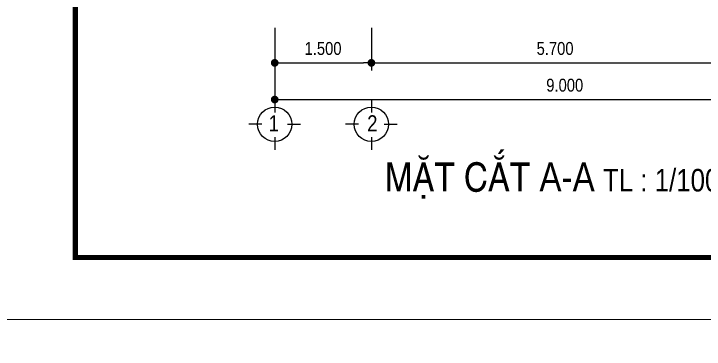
# Model space of a CAD drawing. Header units: millimetres. Extents: x 100 to 288, y -65 to 177.
# Drawn here: x 246.59 to 257.31, y 116.98 to 122.19 of the extents above; entities that cross this region are included whole.
import ezdxf

# ---------------------------------------------------------------- set-up
doc = ezdxf.new("R2010")
doc.units = ezdxf.units.MM
doc.header["$LTSCALE"] = 0.3
doc.header["$MEASUREMENT"] = 0
doc.header["$PDMODE"] = 2
doc.layers.get('0').update_dxf_attribs({"linetype": 'CONTINUOUS', "lineweight": 13})
doc.layers.get('DEFPOINTS').update_dxf_attribs({"linetype": 'CONTINUOUS', "lineweight": 13})
for name, color, linetype in [('CHU', 3, 'CONTINUOUS'), ('LAYER 1', 1, 'CONTINUOUS'), ('LAYER1', 1, 'CONTINUOUS'), ('LAYER7', 7, 'CONTINUOUS')]:
    doc.layers.add(name, color=color, linetype=linetype)
doc.styles.add('HELVE-KT', font='VHELVCN.TTF')
doc.dimstyles.new('1-100', dxfattribs={"dimtxt": 0.2, "dimasz": 0.12, "dimexe": 0.12, "dimexo": 0.2, "dimgap": 0.12, "dimtad": 1, "dimdec": 3, "dimzin": 4, "dimdsep": 46, "dimtxsty": 'HELVE-KT', "dimblk1": 'DOT', "dimblk2": 'DOT', "dimsah": 1, "dimcen": -0.18, "dimadec": 3, "dimazin": 0, "dimtfac": 1, "dimtdec": 3, "dimtmove": 2, "dimatfit": 3, "dimldrblk": 'DOT', "dimfxl": 0, "dimtolj": 1, "dimtzin": 4, "dimarcsym": 0})

# ---------------------------------------------------------------- blocks, each defined once
blk = doc.blocks.new('_DOT')
at = {"color": 0, "linetype": 'ByBlock'}
blk.add_line((-0.5, 0), (-1, 0), dxfattribs=at)
at = {"color": 0, "linetype": 'ByBlock', "const_width": 0.5}
blk.add_lwpolyline([(-0.25, 0, 1), (0.25, 0, 1)], format="xyb", close=True, dxfattribs=at)
blk = doc.blocks.new('*D492')
at = {"layer": 'DEFPOINTS', "color": 0, "lineweight": -2, "ltscale": 5}
for p in [(250.642, 122.172), (252.142, 122.172), (252.142, 121.43)]:
    blk.add_point(p, dxfattribs=at)
at = {"layer": 'LAYER 1', "color": 0, "lineweight": -2, "ltscale": 5}
for p, q in [((250.642, 121.972), (250.642, 121.31)), ((252.142, 121.972), (252.142, 121.31)), ((250.762, 121.43), (252.022, 121.43))]:
    blk.add_line(p, q, dxfattribs=at)
at = {"layer": 'LAYER 1', "color": 0, "lineweight": -2, "ltscale": 5, "xscale": 0.12, "yscale": 0.12, "zscale": 0.12, "rotation": 180}
blk.add_blockref('_DOT', (250.642, 121.43), dxfattribs=at)
at = {"layer": 'LAYER 1', "color": 0, "lineweight": -2, "ltscale": 5, "xscale": 0.12, "yscale": 0.12, "zscale": 0.12}
blk.add_blockref('_DOT', (252.142, 121.43), dxfattribs=at)
at = {"layer": 'LAYER 1', "color": 0, "ltscale": 5, "insert": (251.392, 121.652), "char_height": 0.2, "attachment_point": 5, "style": 'HELVE-KT'}
blk.add_mtext('\\A1;1.500', dxfattribs=at)
blk = doc.blocks.new('*D493')
at = {"layer": 'DEFPOINTS', "color": 0, "lineweight": -2, "ltscale": 5}
for p in [(252.142, 122.172), (257.842, 122.172), (257.842, 121.43)]:
    blk.add_point(p, dxfattribs=at)
at = {"layer": 'LAYER 1', "color": 0, "lineweight": -2, "ltscale": 5}
for p, q in [((252.142, 121.972), (252.142, 121.31)), ((257.842, 121.972), (257.842, 121.31)), ((252.262, 121.43), (257.722, 121.43))]:
    blk.add_line(p, q, dxfattribs=at)
at = {"layer": 'LAYER 1', "color": 0, "lineweight": -2, "ltscale": 5, "xscale": 0.12, "yscale": 0.12, "zscale": 0.12, "rotation": 180}
blk.add_blockref('_DOT', (252.142, 121.43), dxfattribs=at)
at = {"layer": 'LAYER 1', "color": 0, "lineweight": -2, "ltscale": 5, "xscale": 0.12, "yscale": 0.12, "zscale": 0.12}
blk.add_blockref('_DOT', (257.842, 121.43), dxfattribs=at)
at = {"layer": 'LAYER 1', "color": 0, "ltscale": 5, "insert": (254.992, 121.652), "char_height": 0.2, "attachment_point": 5, "style": 'HELVE-KT'}
blk.add_mtext('\\A1;5.700', dxfattribs=at)
blk = doc.blocks.new('*D495')
at = {"layer": 'DEFPOINTS', "color": 0, "lineweight": -2, "ltscale": 5}
for p in [(250.642, 121.578), (259.642, 121.578), (259.642, 120.86)]:
    blk.add_point(p, dxfattribs=at)
at = {"layer": 'LAYER 1', "color": 0, "lineweight": -2, "ltscale": 5}
for p, q in [((250.642, 121.378), (250.642, 120.74)), ((259.642, 121.378), (259.642, 120.74)), ((250.762, 120.86), (259.522, 120.86))]:
    blk.add_line(p, q, dxfattribs=at)
at = {"layer": 'LAYER 1', "color": 0, "lineweight": -2, "ltscale": 5, "xscale": 0.12, "yscale": 0.12, "zscale": 0.12, "rotation": 180}
blk.add_blockref('_DOT', (250.642, 120.86), dxfattribs=at)
at = {"layer": 'LAYER 1', "color": 0, "lineweight": -2, "ltscale": 5, "xscale": 0.12, "yscale": 0.12, "zscale": 0.12}
blk.add_blockref('_DOT', (259.642, 120.86), dxfattribs=at)
at = {"layer": 'LAYER 1', "color": 0, "ltscale": 5, "insert": (255.142, 121.082), "char_height": 0.2, "attachment_point": 5, "style": 'HELVE-KT'}
blk.add_mtext('\\A1;9.000', dxfattribs=at)

msp = doc.modelspace()

# ---------------------------------------------------------------- linework, layer by layer
at = {"layer": 'CHU'}
for points in [[(250.64184, 120.86029), (250.64184, 120.66029)], [(252.14184, 120.86029), (252.14184, 120.66029)], [(250.44184, 120.47695), (250.24184, 120.47695)], [(250.84184, 120.47695), (251.04184, 120.47695)], [(251.94184, 120.47695), (251.74184, 120.47695)], [(252.34184, 120.47695), (252.54184, 120.47695)], [(250.64184, 120.27695), (250.64184, 120.07695)], [(252.14184, 120.27695), (252.14184, 120.07695)]]:
    msp.add_lwpolyline(points, dxfattribs=at)
for centre in [(250.64184, 120.47695), (252.14184, 120.47695)]:
    msp.add_circle(centre, 0.26667, dxfattribs=at)
at = {"layer": 'DEFPOINTS', "linetype": 'Continuous', "ltscale": 0.08}
for points in [[(245.74885, 117.44536), (287.74885, 117.44536), (287.74885, 147.14536), (245.74885, 147.14536)], [(245.74885, 87.74536), (287.74885, 87.74536), (287.74885, 117.44536), (245.74885, 117.44536)]]:
    msp.add_lwpolyline(points, close=True, dxfattribs=at)
at = {"layer": 'LAYER7', "linetype": 'Continuous', "const_width": 0.08}
msp.add_lwpolyline([(286.74885, 146.18282), (247.54885, 146.18282), (247.54885, 118.40791), (286.74885, 118.40791)], close=True, dxfattribs=at)

# ---------------------------------------------------------------- texts
at = {"layer": 'LAYER 1', "linetype": 'Continuous', "ltscale": 0.4, "insert": (252.3506, 119.88278), "char_height": 0.2, "width": 10.8090428, "attachment_point": 1, "style": 'HELVE-KT'}
msp.add_mtext('{\\H2.25x;MAËT CAÉT A-A}  {\\H1.75x;TL : 1/100}', dxfattribs=at)
at = {"layer": 'LAYER1', "linetype": 'Continuous', "ltscale": 0.05, "char_height": 0.25, "width": 13.0973333, "style": 'HELVE-KT'}
for s, insert, attachment_point in [('2', (252.07666, 120.6155), 1), ('1', (250.70702, 120.6155), 3)]:
    msp.add_mtext(s, dxfattribs=dict(at, insert=insert, attachment_point=attachment_point))

# ---------------------------------------------------------------- dimensions: what is measured, and where the dimension line sits
at = {"layer": 'LAYER 1', "ltscale": 5}
for base, p1, p2, picture, middle in [((252.14184, 121.43002), (250.64184, 122.17229), (252.14184, 122.17229), '*D492', (251.39184, 121.65216)), ((257.84184, 121.43002), (252.14184, 122.17229), (257.84184, 122.17229), '*D493', (254.99184, 121.65216)), ((259.64184, 120.86029), (250.64184, 121.57768), (259.64184, 121.57768), '*D495', (255.14184, 121.08242))]:
    dim = msp.add_linear_dim(base=base, p1=p1, p2=p2, angle=180, dimstyle='1-100', dxfattribs=at)
    dim.commit()
    dim.dimension.update_dxf_attribs({"geometry": picture, "text_midpoint": middle})

doc.saveas('drawing.dxf')
